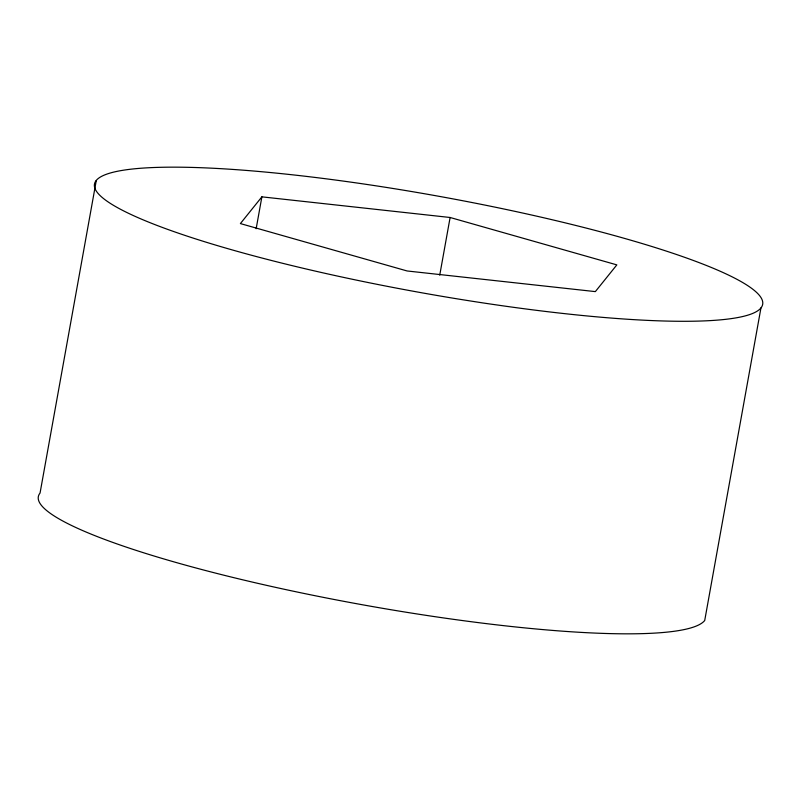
<?xml version="1.0" encoding="UTF-8"?>
<svg xmlns="http://www.w3.org/2000/svg" width="801" height="801" viewBox="0 0 801 801"><rect width="100%" height="100%" fill="white"/><g stroke="black" fill="none" stroke-linecap="round" stroke-linejoin="round"><path stroke-width="1.2" d="M96.28 180.525L40.05 493.066A339.404 48.991 10.2 0 0 337.521 600.129A339.404 48.991 10.2 0 0 704.72 620.475L760.95 307.934A339.404 48.991 10.2 0 0 292.635 174.828A339.404 48.991 10.2 0 0 232.26 249.932A339.404 48.991 10.2 0 0 760.95 307.934M256.15 228.736L261.887 196.846L450.112 217.492L616.84 264.881L595.343 291.614L407.118 270.968L240.39 223.579L261.887 196.846M439.739 275.154L450.112 217.492"/></g></svg>
